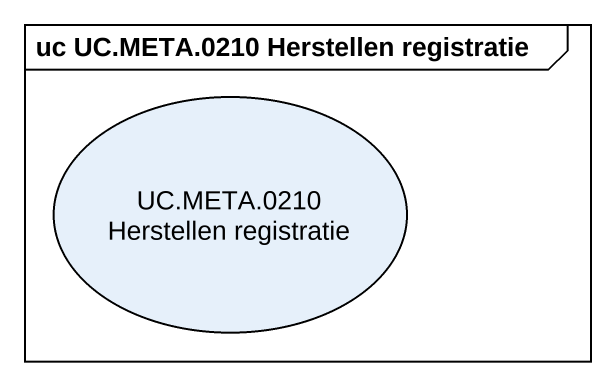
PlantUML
@startuml
mainframe uc UC.META.0210 Herstellen registratie
usecase "UC.META.0210 Herstellen registratie" as UC_META_0210_Herstellen
@enduml
